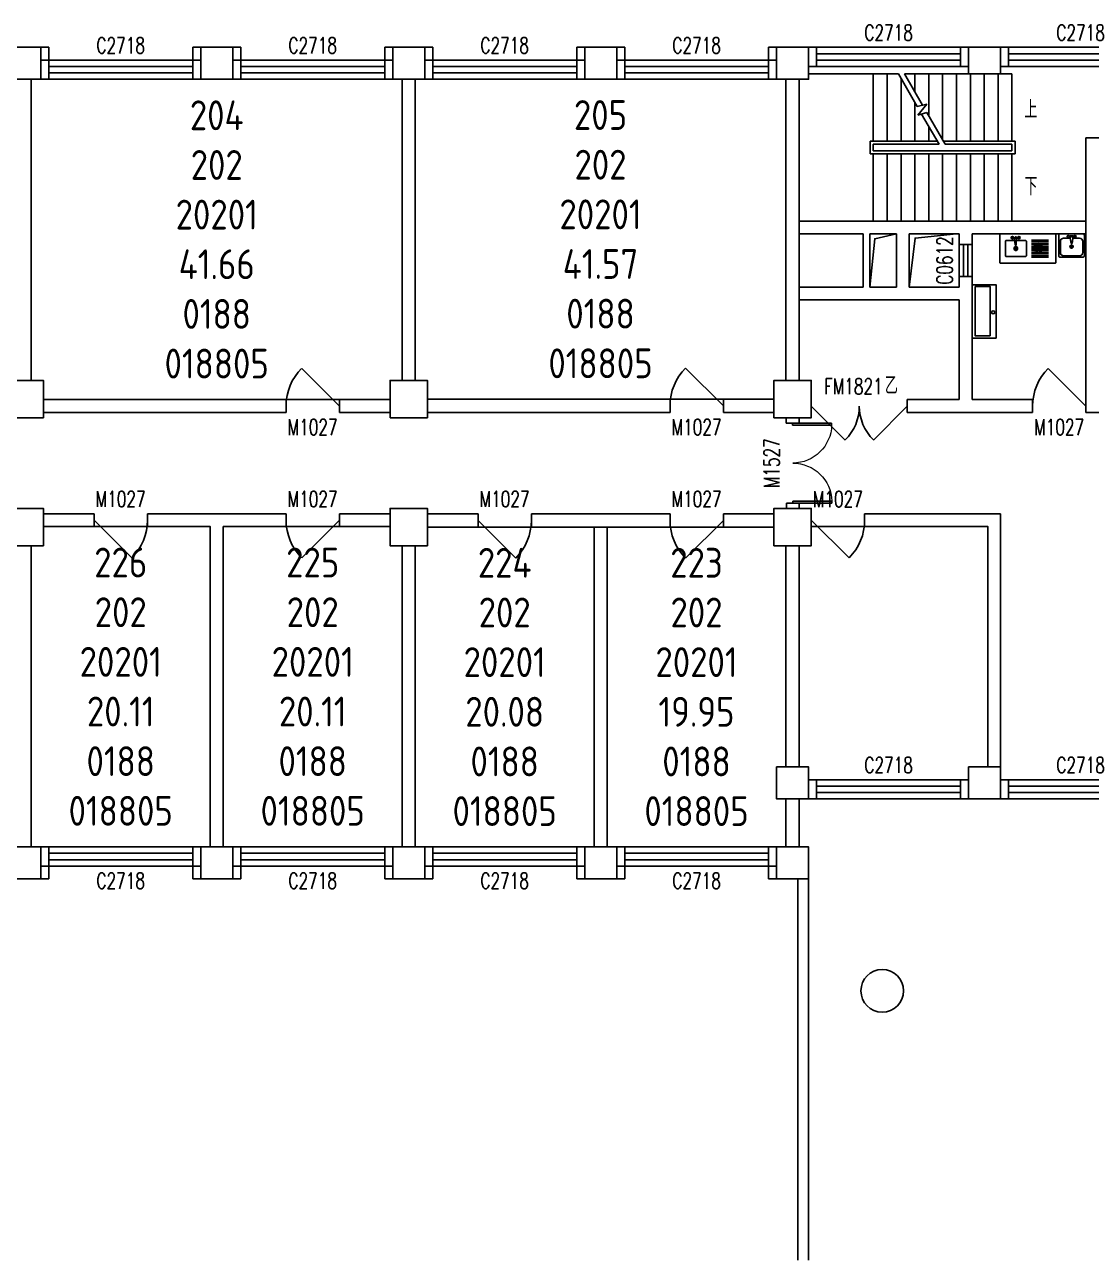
# Model space of a CAD drawing. Extents: x 9002 to 103626, y 51795 to 75438.
# Drawn here: x 31326 to 51326, y 51795 to 74973 of the extents above; entities that cross this region are included whole.
import ezdxf

# ---------------------------------------------------------------- set-up
doc = ezdxf.new("R2010")
doc.units = 0
doc.header["$LTSCALE"] = 1000
doc.header["$MEASUREMENT"] = 0
for name, color, linetype in [('body', 30, 'Continuous'), ('GROS', 6, 'Continuous'), ('RM', 4, 'Continuous'), ('RM$', 5, 'Continuous'), ('RM$TXT', 5, 'Continuous')]:
    doc.layers.add(name, color=color, linetype=linetype)
doc.layers.get('0').freeze()
doc.styles.add('_TCH_DIM', font='SIMPLEX', dxfattribs={"bigfont": 'GBCBIG'})
doc.styles.add('_TCH_WINDOW', font='SIMPLEX', dxfattribs={"bigfont": 'GBCBIG'})
doc.styles.get("Standard").update_dxf_attribs({"font": 'gbenor.shx', "bigfont": 'gbcbig.shx'})

# ---------------------------------------------------------------- blocks, each defined once
blk = doc.blocks.new('_FZHK')
blk.add_lwpolyline([(-0.5, -0.5), (0.5, -0.5), (0.5, 0.5), (-0.5, 0.5)], close=True)
blk = doc.blocks.new('$DorLib2D$00000114')
at = {"color": 0}
blk.add_line((0.5, 0), (-0.207, 0.707), dxfattribs=at)
blk.add_arc((0.5, 0), 1, 135, 180, dxfattribs=at)
blk = doc.blocks.new('$WINLIB2D$00000001')
at = {"color": 0}
for points in [[(-0.5, 0.5), (-0.5, -0.5)], [(-0.5, 0.5), (0.5, 0.5)], [(0.5, -0.5), (0.5, 0.5)], [(0.5, 0.1667), (-0.5, 0.1667)], [(0.5, -0.1667), (-0.5, -0.1667)], [(-0.5, -0.5), (0.5, -0.5)]]:
    blk.add_lwpolyline(points, dxfattribs=at)
blk = doc.blocks.new('$DorLib2D$00000116')
at = {"color": 0}
for p, q in [((-0.5, 0), (-0.146, 0.354)), ((0.5, 0), (0.146, 0.354))]:
    blk.add_line(p, q, dxfattribs=at)
for centre, start, end in [((-0.5, 0), 0, 45), ((0.5, 0), 135, 180)]:
    blk.add_arc(centre, 0.5, start, end, dxfattribs=at)
blk = doc.blocks.new('$DorLib2D$00000002')
for p, q in [((-0.5, 0), (-0.5, 0.4875)), ((-0.475, 0.4875), (-0.5, 0.4875)), ((-0.475, 0), (-0.475, 0.4875)), ((0.475, 0), (0.475, 0.4875)), ((0.475, 0.4875), (0.5, 0.4875)), ((0.5, 0), (0.5, 0.4875)), ((-0.5, 0), (-0.475, 0)), ((0.5, 0), (0.475, 0))]:
    blk.add_line(p, q)
at = {"lineweight": 13}
for centre, start, end in [((-0.4875, 0), 0, 88.53072), ((0.4875, 0), 91.46928, 180)]:
    blk.add_arc(centre, 0.4875, start, end, dxfattribs=at)
blk = doc.blocks.new('_YZHK')
blk.add_circle((0, 0), 0.5)
blk = doc.blocks.new('$lvtry$00000171')
for p, q in [((-74, 11), (-11, 74)), ((-70, -27), (27, 70)), ((-53, -53), (53, 53)), ((-27, -70), (70, 27)), ((11, -74), (74, -11))]:
    blk.add_line(p, q)
blk.add_circle((0, 0), 75)
blk.add_point((0, 0))
blk = doc.blocks.new('$lvtry$00000189')
at = {"color": 0}
for p, q in [((-359, -351, 0), (-359, -119, 0)), ((-347, -107, 0), (-206, -107, 0)), ((-200, -183, 0), (-210, -64, 0)), ((-188, -183, 0), (-200, -183, 0)), ((-188, -183, 0), (-178, -64, 0)), ((-182, -107, 0), (-34, -107, 0)), ((-22, -119, 0), (-22, -351, 0)), ((63, -103, 0), (336, -103, 0)), ((63, -123, 0), (336, -123, 0)), ((63, -153, 0), (336, -153, 0)), ((63, -173, 0), (336, -173, 0)), ((-34, -363, 0), (-347, -363, 0)), ((63, -203, 0), (336, -203, 0)), ((63, -223, 0), (336, -223, 0)), ((63, -253, 0), (336, -253, 0)), ((63, -273, 0), (336, -273, 0)), ((63, -303, 0), (336, -303, 0)), ((63, -323, 0), (336, -323, 0)), ((63, -353, 0), (336, -353, 0)), ((63, -373, 0), (336, -373, 0))]:
    blk.add_line(p, q, dxfattribs=at)
at = {"color": 0, "elevation": 0}
blk.add_lwpolyline([(440, 0), (-440, 0, 0.414214), (-450, -10), (-450, -300), (-450, -461, 0.414214), (-440, -471), (440, -471, 0.414214), (450, -461), (450, -10)], format="xyb", dxfattribs=at)
for points, const_width in [([(-353, -95), (-370, -113)], 1.91), ([(-370, -357), (-370, -113)], 2), ([(-353, -95), (-207, -95)], 1.8), ([(-181, -95), (-28, -95)], 1.8), ([(-10, -113), (-28, -95)], 1.91), ([(-10, -113), (-10, -357)], 2), ([(-370, -357), (-353, -375)], 1.91), ([(-28, -375), (-353, -375)], 1.8), ([(-28, -375), (-10, -357)], 1.91)]:
    blk.add_lwpolyline(points, dxfattribs=dict(at, const_width=const_width))
for points in [[(-347, -107), (-351, -108), (-354, -110), (-357, -113), (-358, -117), (-359, -119)], [(-22, -119), (-23, -115), (-25, -111), (-28, -109), (-32, -107), (-34, -107)], [(-359, -351), (-358, -355), (-356, -358), (-353, -361), (-349, -363), (-347, -363)], [(-221, -235), (-219, -245), (-214, -255), (-206, -261), (-196, -265), (-186, -265), (-176, -261), (-169, -255), (-163, -245), (-162, -235), (-163, -225), (-169, -215), (-176, -209), (-186, -205), (-196, -205), (-206, -209), (-214, -215), (-219, -225), (-221, -235)], [(-210, -235), (-209, -242), (-206, -248), (-201, -252), (-194, -254), (-188, -254), (-182, -252), (-176, -248), (-173, -242), (-172, -235), (-173, -228), (-176, -222), (-182, -218), (-188, -215), (-194, -215), (-201, -218), (-206, -222), (-209, -228), (-210, -235)], [(-34, -363), (-30, -362), (-26, -360), (-24, -357), (-22, -353), (-22, -351)]]:
    blk.add_lwpolyline(points, dxfattribs=at)
at = {"color": 0}
for centre, radius in [((-247, -61, 0), 19.9), ((-247, -61, 0), 14.9), ((-142, -61, 0), 19.9), ((-142, -61, 0), 14.9)]:
    blk.add_circle(centre, radius, dxfattribs=at)
for centre, radius, start, end in [((-194, -64, 0), 15.8, 359.4773, 185.95), ((440, -10, 0), 10, 0, 90)]:
    blk.add_arc(centre, radius, start, end, dxfattribs=at)
for p in [(-194, -64, 0), (-191, -235, 0)]:
    blk.add_point(p, dxfattribs=at)
blk = doc.blocks.new('$lvtry$00000188')
at = {"color": 0, "linetype": 'ByBlock'}
for p, q in [((-262, -437, 0), (-262, -175, 0)), ((-187, -100, 0), (-31, -100, 0)), ((-41, -53, 0), (-12, -225, 0)), ((-38, -50, 0), (38, -50, 0)), ((-12, -225, 0), (12, -225, 0)), ((12, -225, 0), (41, -53, 0)), ((31, -100, 0), (187, -100, 0)), ((262, -175, 0), (262, -437, 0)), ((187, -512, 0), (-187, -512, 0))]:
    blk.add_line(p, q, dxfattribs=at)
at = {"color": 0, "linetype": 'ByBlock', "elevation": 0}
blk.add_lwpolyline([(-262, 0, 0.414214), (-300, -37), (-300, -512, 0.414214), (-262, -549), (262, -549, 0.414214), (300, -512), (300, -37, 0.414214), (262, 0)], format="xyb", close=True, dxfattribs=at)
blk.add_lwpolyline([(262, -175, 0.414214), (187, -100)], format="xyb", dxfattribs=at)
at = {"color": 0, "linetype": 'ByBlock'}
for centre, radius in [((-80, -62, 0), 25), ((-80, -62, 0), 20), ((0, -300, 0), 37.4), ((80, -62, 0), 25), ((80, -62, 0), 20)]:
    blk.add_circle(centre, radius, dxfattribs=at)
for centre, radius, start, end in [((-187, -175, 0), 74.9, 90, 180), ((-38, -53, 0), 3, 90, 189.4623), ((38, -53, 0), 3, 350.5377, 90), ((-187, -437, 0), 74.9, 180, 270), ((187, -437, 0), 74.9, 270, 0)]:
    blk.add_arc(centre, radius, start, end, dxfattribs=at)
at = {"color": 0}
for p in [(0, -65, 0), (0, -300, 0)]:
    blk.add_point(p, dxfattribs=at)

msp = doc.modelspace()

# ---------------------------------------------------------------- linework, layer by layer
at = {"layer": 'body', "color": 30}
for p, q in [((31776, 74550), (31626, 74550)), ((31776, 74310), (31776, 74550)), ((34626, 74550), (34476, 74550)), ((34476, 74550), (34476, 74310)), ((35376, 74550), (35226, 74550)), ((35376, 74310), (35376, 74550)), ((38226, 74550), (38076, 74550)), ((38076, 74550), (38076, 74310)), ((38976, 74550), (38826, 74550)), ((38976, 74310), (38976, 74550)), ((41826, 74550), (41676, 74550)), ((41676, 74550), (41676, 74310)), ((42576, 74550), (42426, 74550)), ((42576, 74310), (42576, 74550)), ((45426, 74550), (45276, 74550)), ((45276, 74550), (45276, 74310)), ((46176, 74550), (46026, 74550)), ((46176, 74190), (46176, 74550)), ((49026, 74550), (48876, 74550)), ((48876, 74550), (48876, 74190)), ((49776, 74550), (49626, 74550)), ((49776, 74190), (49776, 74550)), ((31776, 74310), (31626, 74310)), ((31776, 73950), (31776, 74310)), ((34626, 74310), (34476, 74310)), ((34476, 74310), (34476, 73950)), ((35376, 74310), (35226, 74310)), ((35376, 73950), (35376, 74310)), ((38226, 74310), (38076, 74310)), ((38076, 74310), (38076, 73950)), ((38976, 74310), (38826, 74310)), ((38976, 73950), (38976, 74310)), ((41676, 74310), (41676, 73950)), ((42576, 73950), (42576, 74310)), ((45426, 74310), (45276, 74310)), ((45276, 74310), (45276, 73950)), ((46026, 74190), (46176, 74190)), ((48876, 74190), (49026, 74190)), ((49626, 74190), (49776, 74190)), ((31446, 68300), (31446, 73950)), ((31626, 73950), (31776, 73950)), ((34476, 73950), (34626, 73950)), ((35226, 73950), (35376, 73950)), ((38076, 73950), (38226, 73950)), ((38406, 73950), (38406, 68300)), ((38646, 73950), (38646, 68300)), ((38826, 73950), (38976, 73950)), ((41676, 73950), (41826, 73950)), ((42426, 73950), (42576, 73950)), ((45276, 73950), (45426, 73950)), ((45601, 73950), (45601, 71290)), ((45851, 73950), (45851, 71290)), ((45851, 73950), (45851, 71290)), ((47238, 74050), (46026, 74050)), ((47709, 74050), (47238, 74050)), ((47238, 72790), (47238, 74050)), ((47238, 72790), (47238, 74050)), ((47498, 72790), (47498, 74050)), ((48063, 73437), (47709, 74050)), ((47758, 72790), (47758, 73965)), ((49026, 74050), (47825, 74050)), ((48163, 73464), (47825, 74050)), ((48018, 73715), (48018, 74050)), ((48278, 73264), (48278, 74050)), ((48538, 72814), (48538, 74050)), ((48798, 72790), (48798, 74050)), ((49058, 72790), (49058, 74050)), ((49318, 72790), (49318, 74050)), ((49578, 72790), (49578, 74050)), ((49838, 74050), (49626, 74050)), ((49838, 72790), (49838, 74050)), ((48018, 72790), (48018, 73515)), ((48244, 73485), (48063, 73437)), ((48071, 73279), (48244, 73485)), ((48243, 73325), (48071, 73279)), ((48471, 72730), (48143, 73298)), ((48587, 72730), (48243, 73325)), ((48278, 72790), (48278, 73064)), ((48437, 72790), (47178, 72790)), ((47178, 72790), (47178, 72550)), ((49898, 72790), (48552, 72790)), ((49898, 72550), (49898, 72790)), ((53826, 72849), (51226, 72849)), ((51226, 72849), (51226, 71290)), ((47178, 72550), (49898, 72550)), ((48471, 72730), (47238, 72730)), ((48471, 72730), (47238, 72730)), ((47238, 72730), (47238, 72610)), ((47238, 72610), (47238, 72730)), ((47238, 72610), (49838, 72610)), ((47238, 72610), (49838, 72610)), ((47238, 72550), (47238, 71290)), ((47238, 71290), (47238, 72550)), ((47498, 72550), (47498, 71290)), ((47758, 72550), (47758, 71290)), ((48018, 72550), (48018, 71290)), ((48278, 72550), (48278, 71290)), ((48538, 72550), (48538, 71290)), ((49838, 72730), (48587, 72730)), ((49838, 72730), (48587, 72730)), ((48798, 72550), (48798, 71290)), ((49058, 72550), (49058, 71290)), ((49318, 72550), (49318, 71290)), ((49578, 72550), (49578, 71290)), ((49838, 72610), (49838, 72730)), ((49838, 72730), (49838, 72610)), ((49838, 72550), (49838, 71290)), ((45601, 71290), (45601, 68300)), ((45851, 71290), (47051, 71290)), ((45851, 71290), (47238, 71290)), ((45851, 71290), (45851, 68300)), ((47051, 71290), (47671, 71290)), ((47238, 71290), (49838, 71290)), ((47671, 71290), (48851, 71290)), ((48851, 71290), (51226, 71290)), ((51226, 71290), (51226, 70350)), ((45851, 71050), (47051, 71050)), ((47051, 70050), (47051, 71050)), ((47171, 70050), (47171, 71050)), ((47171, 71050), (47671, 71050)), ((47671, 70050), (47671, 71050)), ((47911, 71050), (48851, 71050)), ((47911, 70050), (47911, 71050)), ((48851, 71050), (48851, 70850)), ((49091, 71050), (51226, 71050)), ((49091, 70850), (49091, 71050)), ((48851, 70850), (49091, 70850)), ((49091, 70250), (48851, 70250)), ((48851, 70250), (48851, 70050)), ((49091, 70050), (49091, 70250)), ((51226, 70350), (51226, 67700)), ((45851, 70050), (47051, 70050)), ((45851, 70050), (45851, 69810)), ((47171, 70050), (47671, 70050)), ((47911, 70050), (48851, 70050)), ((49091, 67940), (49091, 70050)), ((45851, 69810), (47051, 69810)), ((47051, 69810), (47671, 69810)), ((47671, 69810), (48851, 69810)), ((48851, 67940), (48851, 69810)), ((36226, 67940), (31676, 67940)), ((36226, 67700), (36226, 67940)), ((38176, 67940), (37226, 67940)), ((37226, 67940), (37226, 67700)), ((43426, 67950), (38876, 67950)), ((43426, 67700), (43426, 67950)), ((45376, 67950), (44426, 67950)), ((44426, 67950), (44426, 67700)), ((48851, 67940), (47876, 67940)), ((47876, 67940), (47876, 67700)), ((50226, 67940), (49091, 67940)), ((50226, 67700), (50226, 67940)), ((51226, 67700), (51226, 67940)), ((31676, 67700), (36226, 67700)), ((37226, 67700), (38176, 67700)), ((38876, 67700), (43426, 67700)), ((44426, 67700), (45376, 67700)), ((47876, 67700), (48851, 67700)), ((48851, 67700), (50226, 67700)), ((51226, 67700), (52626, 67700)), ((45606, 67600), (45606, 67499)), ((45606, 67499), (45846, 67500)), ((45846, 67500), (45846, 67600)), ((45848, 66000), (45608, 65999)), ((45608, 65999), (45608, 65900)), ((45848, 65900), (45848, 66000)), ((32626, 65800), (31676, 65800)), ((32626, 65560), (32626, 65800)), ((34926, 65800), (33626, 65800)), ((33626, 65800), (33626, 65560)), ((36226, 65800), (34926, 65800)), ((36226, 65560), (36226, 65800)), ((38176, 65800), (37226, 65800)), ((37226, 65800), (37226, 65560)), ((39826, 65800), (38876, 65800)), ((39826, 65550), (39826, 65800)), ((42126, 65800), (40826, 65800)), ((40826, 65800), (40826, 65550)), ((43426, 65800), (42126, 65800)), ((43426, 65550), (43426, 65800)), ((45376, 65800), (44426, 65800)), ((44426, 65800), (44426, 65550)), ((49626, 65799), (47076, 65799)), ((47076, 65799), (47076, 65559)), ((49626, 65799), (49626, 61050)), ((31676, 65560), (32626, 65560)), ((33626, 65560), (34806, 65560)), ((34806, 59550), (34806, 65560)), ((35046, 65560), (36226, 65560)), ((35046, 59550), (35046, 65560)), ((37226, 65560), (38176, 65560)), ((38876, 65550), (39826, 65550)), ((40826, 65550), (42126, 65550)), ((42006, 59550), (42006, 65550)), ((42126, 65550), (43426, 65550)), ((42246, 59550), (42246, 65550)), ((44426, 65550), (45376, 65550)), ((47076, 65559), (49386, 65559)), ((49386, 65559), (49386, 61050)), ((31446, 59550), (31446, 65200)), ((38406, 59550), (38406, 65200)), ((38646, 59550), (38646, 65200)), ((45601, 65200), (45601, 61050)), ((45851, 65200), (45851, 61050)), ((46176, 60810), (46026, 60810)), ((46176, 60450), (46176, 60810)), ((49026, 60810), (48876, 60810)), ((48876, 60810), (48876, 60450)), ((49776, 60810), (49626, 60810)), ((49776, 60450), (49776, 60810)), ((45601, 60450), (45601, 59550)), ((45851, 60450), (45851, 59550)), ((46026, 60450), (46176, 60450)), ((48876, 60450), (49026, 60450)), ((49626, 60450), (49776, 60450)), ((31776, 59549), (31626, 59549)), ((31776, 59189), (31776, 59549)), ((34626, 59549), (34476, 59549)), ((34476, 59549), (34476, 59189)), ((35376, 59549), (35226, 59549)), ((35376, 59189), (35376, 59549)), ((38226, 59549), (38076, 59549)), ((38076, 59549), (38076, 59189)), ((38976, 59549), (38826, 59549)), ((38976, 59189), (38976, 59549)), ((41826, 59549), (41676, 59549)), ((41676, 59549), (41676, 59189)), ((42576, 59549), (42426, 59549)), ((42576, 59189), (42576, 59549)), ((45426, 59549), (45276, 59549)), ((45276, 59549), (45276, 59189)), ((31626, 59189), (31776, 59189)), ((31776, 58950), (31776, 59189)), ((34476, 59189), (34626, 59189)), ((34476, 59189), (34476, 58950)), ((35226, 59189), (35376, 59189)), ((35376, 58950), (35376, 59189)), ((38076, 59189), (38226, 59189)), ((38076, 59189), (38076, 58950)), ((38826, 59189), (38976, 59189)), ((38976, 58950), (38976, 59189)), ((41676, 59189), (41826, 59189)), ((41676, 59189), (41676, 58950)), ((42426, 59189), (42576, 59189)), ((42576, 58950), (42576, 59189)), ((45276, 59189), (45426, 59189)), ((45276, 59189), (45276, 58950)), ((31626, 58950), (31776, 58950)), ((34476, 58950), (34626, 58950)), ((35226, 58950), (35376, 58950)), ((38076, 58950), (38226, 58950)), ((38826, 58950), (38976, 58950)), ((41676, 58950), (41826, 58950)), ((42426, 58950), (42576, 58950)), ((45276, 58950), (45426, 58950)), ((45826, 58950), (45826, 51795)), ((46026, 58950), (46026, 51795))]:
    msp.add_line(p, q, dxfattribs=at)
for points in [[(49968, 71950, 0, 0, 0), (46544, 71950, 0, 0, 0), (46544, 73390, 0, 0, 0), (47718, 73390, 80, 0, 0), (48018, 73390, 0, 0, 0)], [(49968, 73390, 0, 0, 0), (48578, 73390, 80, 0, 0), (48278, 73390, 0, 0, 0)]]:
    msp.add_lwpolyline(points, format="xyseb", dxfattribs=at)
for points in [[(47671, 71050), (47264, 70958), (47171, 70050)], [(48796, 71050), (48022, 70970), (47911, 70050)]]:
    msp.add_lwpolyline(points, dxfattribs=at)
for points in [[(49091, 69096), (49091, 70096), (49541, 70096), (49541, 69096)], [(49148, 70065), (49427, 70065), (49427, 69137), (49148, 69137)]]:
    msp.add_lwpolyline(points, close=True, dxfattribs=at)
msp.add_circle((49486, 69577), 29.5, dxfattribs=at)
at = {"layer": 'GROS'}
for points in [[(67626, 74550), (45426, 74550), (45426, 74310), (42426, 74310), (42426, 74550), (41826, 74550), (41826, 74310), (38826, 74310), (38826, 74550), (38226, 74550), (38226, 74310), (35226, 74310), (35226, 74550), (34626, 74550), (34626, 74310), (31626, 74310), (31626, 74550), (31026, 74550)], [(31026, 58950), (31626, 58950), (31626, 59189), (34626, 59189), (34626, 58950), (35226, 58950), (35226, 59189), (38226, 59189), (38226, 58950), (38826, 58950), (38826, 59189), (41826, 59189), (41826, 58950), (42426, 58950), (42426, 59189), (45426, 59189), (45426, 58950), (46026, 58950), (46026, 59550), (45851, 59550), (45851, 60450), (67201, 60450)]]:
    msp.add_lwpolyline(points, dxfattribs=at)
at = {"layer": 'RM', "color": 4}
msp.add_lwpolyline([(49386, 61050), (49386, 65559), (46076, 65559), (46076, 65200), (45851, 65200), (45851, 61050), (46026, 61050), (46026, 60810), (49026, 60810), (49026, 61050)], close=True, dxfattribs=at)
at = {"layer": 'RM$', "ltscale": 20}
for points in [[(38176, 68300), (38406, 68300), (38406, 73950), (35046, 73950), (34806, 73950), (31446, 73950), (31446, 68300), (31676, 68300), (31676, 67940), (34806, 67940), (35046, 67940), (38176, 67940)], [(35046, 65560), (35046, 59550), (38406, 59550), (38406, 65200), (38176, 65200), (38176, 65560)]]:
    msp.add_lwpolyline(points, close=True, dxfattribs=at)
at = {"layer": 'RM$'}
msp.add_lwpolyline([(45601, 73950), (42126, 73950), (42006, 73950), (38646, 73950), (38646, 68300), (38876, 68300), (38876, 67950), (42006, 67950), (42246, 67950), (45376, 67950), (45376, 68300), (45601, 68300)], close=True, dxfattribs=at)
msp.add_lwpolyline([(31446, 59550), (34806, 59550), (34806, 65560), (31676, 65560), (31676, 65200), (31446, 65200), (31446, 59550)], dxfattribs=at)
at = {"layer": 'RM$', "ltscale": 20}
for points in [[(38876, 65550), (38876, 65200), (38646, 65200), (38646, 59550), (42006, 59550), (42006, 65550), (38876, 65550)], [(42246, 65550), (42246, 59550), (45601, 59550), (45601, 60450), (45426, 60450), (45426, 61050), (45601, 61050), (45601, 65200), (45376, 65200), (45376, 65550), (42246, 65550)]]:
    msp.add_lwpolyline(points, dxfattribs=at)

# ---------------------------------------------------------------- block references
at = {"layer": 'body', "color": 30}
ref = msp.add_blockref('$WINLIB2D$00000001', (47526, 74370), dxfattribs=dict(at, xscale=2700, yscale=360, zscale=360, rotation=180))
ref.add_attrib('A', 'C2718', (47071, 74676), dxfattribs={"color": 30, "height": 297.5, "style": '_TCH_WINDOW', "width": 0.705882})
ref = msp.add_blockref('$WINLIB2D$00000001', (51126, 74370), dxfattribs=dict(at, xscale=2700, yscale=360, zscale=360, rotation=180))
ref.add_attrib('A', 'C2718', (50671, 74676), dxfattribs={"color": 30, "height": 297.5, "style": '_TCH_WINDOW', "width": 0.705882})
ref = msp.add_blockref('$WINLIB2D$00000001', (33126, 74130), dxfattribs=dict(at, xscale=-2700, yscale=360, zscale=360, rotation=180))
ref.add_attrib('A', 'C2718', (32671, 74436), dxfattribs={"color": 30, "height": 297.5, "style": '_TCH_WINDOW', "width": 0.705882})
ref = msp.add_blockref('$WINLIB2D$00000001', (36726, 74130), dxfattribs=dict(at, xscale=-2700, yscale=360, zscale=360, rotation=180))
ref.add_attrib('A', 'C2718', (36271, 74436), dxfattribs={"color": 30, "height": 297.5, "style": '_TCH_WINDOW', "width": 0.705882})
ref = msp.add_blockref('$WINLIB2D$00000001', (40326, 74130), dxfattribs=dict(at, xscale=-2700, yscale=360, zscale=360, rotation=180))
ref.add_attrib('A', 'C2718', (39871, 74436), dxfattribs={"color": 30, "height": 297.5, "style": '_TCH_WINDOW', "width": 0.705882})
ref = msp.add_blockref('$WINLIB2D$00000001', (43926, 74130), dxfattribs=dict(at, xscale=-2700, yscale=360, zscale=360, rotation=180))
ref.add_attrib('A', 'C2718', (43471, 74436), dxfattribs={"color": 30, "height": 297.5, "style": '_TCH_WINDOW', "width": 0.705882})
for name, p, xscale, yscale, zscale in [('_FZHK', (31326, 74250), 600, 600, 600), ('_FZHK', (34926, 74250), 600, 600, 600), ('_FZHK', (38526, 74250), 600, 600, 600), ('_FZHK', (42126, 74250), 600, 600, 600), ('_FZHK', (45726, 74250), 600, 600, 600), ('_FZHK', (49326, 74300), 600, 500, 500), ('$lvtry$00000189', (50134, 71050, 0), 1.167728237791932, 1.167728237791932, 1.167728237791932), ('$lvtry$00000188', (50956, 71050), 0.8, 0.8, 0.8), ('_FZHK', (31326, 67950), 700, 700, 700), ('_FZHK', (38526, 67950), 700, 700, 700), ('_FZHK', (45726, 67950), 700, 700, 700), ('$DorLib2D$00000116', (46976, 67820), 1800, -1800, 240), ('_FZHK', (31326, 65550), 700, 700, 700), ('_FZHK', (38526, 65550), 700, 700, 700), ('_FZHK', (45726, 65550), 700, 700, 700), ('_FZHK', (45726, 60750), 600, 600, 600), ('_FZHK', (49326, 60750), 600, 600, 600), ('_FZHK', (31326, 59250), 600, 600, 600), ('_FZHK', (34926, 59250), 600, 600, 600), ('_FZHK', (38526, 59250), 600, 600, 600), ('_FZHK', (42126, 59250), 600, 600, 600), ('_FZHK', (45726, 59250), 600, 600, 600), ('_YZHK', (47406, 56850), 800, 800, 800)]:
    msp.add_blockref(name, p, dxfattribs=dict(at, xscale=xscale, yscale=yscale, zscale=zscale))
ref = msp.add_blockref('$WINLIB2D$00000001', (48971, 70550), dxfattribs=dict(at, xscale=-600, yscale=-240, zscale=240, rotation=90))
ref.add_attrib('A', 'C0612', (48724, 70095), dxfattribs={"color": 30, "height": 297.5, "rotation": 90, "style": '_TCH_WINDOW', "width": 0.705882})
for p in [(50328, 70800), (50334, 70771)]:
    msp.add_blockref('$lvtry$00000171', p, dxfattribs=at)
ref = msp.add_blockref('$DorLib2D$00000114', (36726, 67820), dxfattribs=dict(at, xscale=1000, yscale=1000, zscale=240))
ref.add_attrib('A', 'M1027', (36256, 67276), dxfattribs={"color": 30, "height": 297.5, "style": '_TCH_WINDOW', "width": 0.705882})
ref = msp.add_blockref('$DorLib2D$00000114', (43926, 67825), dxfattribs=dict(at, xscale=1000, yscale=1000, zscale=250))
ref.add_attrib('A', 'M1027', (43456, 67276), dxfattribs={"color": 30, "height": 297.5, "style": '_TCH_WINDOW', "width": 0.705882})
ref = msp.add_blockref('$DorLib2D$00000114', (50726, 67820), dxfattribs=dict(at, xscale=1000, yscale=1000, zscale=240))
ref.add_attrib('A', 'M1027', (50256, 67276), dxfattribs={"color": 30, "height": 297.5, "style": '_TCH_WINDOW', "width": 0.705882})
ref = msp.add_blockref('$DorLib2D$00000002', (45727, 66750), dxfattribs=dict(at, xscale=1500, yscale=-1500, zscale=240, rotation=90.07614298088752))
ref.add_attrib('A', 'M1527', (45482, 66279), dxfattribs={"color": 30, "height": 297.5, "rotation": 90.0761, "style": '_TCH_WINDOW', "width": 0.705882})
ref = msp.add_blockref('$DorLib2D$00000114', (33126, 65680), dxfattribs=dict(at, xscale=1000, yscale=1000, zscale=240, rotation=180))
ref.add_attrib('A', 'M1027', (32656, 65926), dxfattribs={"color": 30, "height": 297.5, "style": '_TCH_WINDOW', "width": 0.705882})
ref = msp.add_blockref('$DorLib2D$00000114', (36726, 65680), dxfattribs=dict(at, xscale=-1000, yscale=1000, zscale=240, rotation=180))
ref.add_attrib('A', 'M1027', (36256, 65926), dxfattribs={"color": 30, "height": 297.5, "style": '_TCH_WINDOW', "width": 0.705882})
ref = msp.add_blockref('$DorLib2D$00000114', (40326, 65675), dxfattribs=dict(at, xscale=1000, yscale=1000, zscale=250, rotation=180))
ref.add_attrib('A', 'M1027', (39856, 65926), dxfattribs={"color": 30, "height": 297.5, "style": '_TCH_WINDOW', "width": 0.705882})
ref = msp.add_blockref('$DorLib2D$00000114', (43926, 65675), dxfattribs=dict(at, xscale=-1000, yscale=1000, zscale=250, rotation=180))
ref.add_attrib('A', 'M1027', (43456, 65926), dxfattribs={"color": 30, "height": 297.5, "style": '_TCH_WINDOW', "width": 0.705882})
ref = msp.add_blockref('$DorLib2D$00000114', (46576, 65679), dxfattribs=dict(at, xscale=-1000, yscale=-1000, zscale=240))
ref.add_attrib('A', 'M1027', (46106, 65925), dxfattribs={"color": 30, "height": 297.5, "style": '_TCH_WINDOW', "width": 0.705882})
ref = msp.add_blockref('$WINLIB2D$00000001', (47526, 60630), dxfattribs=dict(at, xscale=2700, yscale=-360, zscale=360))
ref.add_attrib('A', 'C2718', (47071, 60936), dxfattribs={"color": 30, "height": 297.5, "style": '_TCH_WINDOW', "width": 0.705882})
ref = msp.add_blockref('$WINLIB2D$00000001', (51126, 60630), dxfattribs=dict(at, xscale=2700, yscale=-360, zscale=360))
ref.add_attrib('A', 'C2718', (50671, 60936), dxfattribs={"color": 30, "height": 297.5, "style": '_TCH_WINDOW', "width": 0.705882})
ref = msp.add_blockref('$WINLIB2D$00000001', (33126, 59369), dxfattribs=dict(at, xscale=-2700, yscale=360, zscale=360))
ref.add_attrib('A', 'C2718', (32671, 58766), dxfattribs={"color": 30, "height": 297.5, "style": '_TCH_WINDOW', "width": 0.705882})
ref = msp.add_blockref('$WINLIB2D$00000001', (36726, 59369), dxfattribs=dict(at, xscale=-2700, yscale=360, zscale=360))
ref.add_attrib('A', 'C2718', (36271, 58766), dxfattribs={"color": 30, "height": 297.5, "style": '_TCH_WINDOW', "width": 0.705882})
ref = msp.add_blockref('$WINLIB2D$00000001', (40326, 59369), dxfattribs=dict(at, xscale=-2700, yscale=360, zscale=360))
ref.add_attrib('A', 'C2718', (39871, 58766), dxfattribs={"color": 30, "height": 297.5, "style": '_TCH_WINDOW', "width": 0.705882})
ref = msp.add_blockref('$WINLIB2D$00000001', (43926, 59369), dxfattribs=dict(at, xscale=-2700, yscale=360, zscale=360))
ref.add_attrib('A', 'C2718', (43471, 58766), dxfattribs={"color": 30, "height": 297.5, "style": '_TCH_WINDOW', "width": 0.705882})

# ---------------------------------------------------------------- texts
at = {"layer": 'body', "color": 7, "style": '_TCH_DIM'}
for s, p in [('上', (50073, 73215)), ('下', (50073, 71775))]:
    msp.add_text(s, height=338, dxfattribs=at).set_placement(p)
at = {"layer": 'body', "color": 30, "style": '_TCH_WINDOW'}
msp.add_text('乙', height=338, dxfattribs=at).set_placement((47456, 68040))
at = {"layer": 'body', "color": 30, "style": '_TCH_WINDOW', "width": 0.705882}
msp.add_text('FM1821', height=297.5, dxfattribs=at).set_placement((46316, 68040))
at = {"layer": 'RM$TXT', "char_height": 558.8, "attachment_point": 8}
for s, insert in [('204^M^J202^M^J20201^M^J41.66^M^J0188^M^J018805^M^J', (34926, 68337)), ('205^M^J202^M^J20201^M^J41.57^M^J0188^M^J018805^M^J', (42123, 68342)), ('226^M^J202^M^J20201^M^J20.11^M^J0188^M^J018805^M^J', (33126, 59947)), ('225^M^J202^M^J20201^M^J20.11^M^J0188^M^J018805^M^J', (36726, 59947)), ('224^M^J202^M^J20201^M^J20.08^M^J0188^M^J018805^M^J', (40326, 59942)), ('223^M^J202^M^J20201^M^J19.95^M^J0188^M^J018805^M^J', (43923, 59942))]:
    msp.add_mtext(s, dxfattribs=dict(at, insert=insert))

doc.saveas('drawing.dxf')
